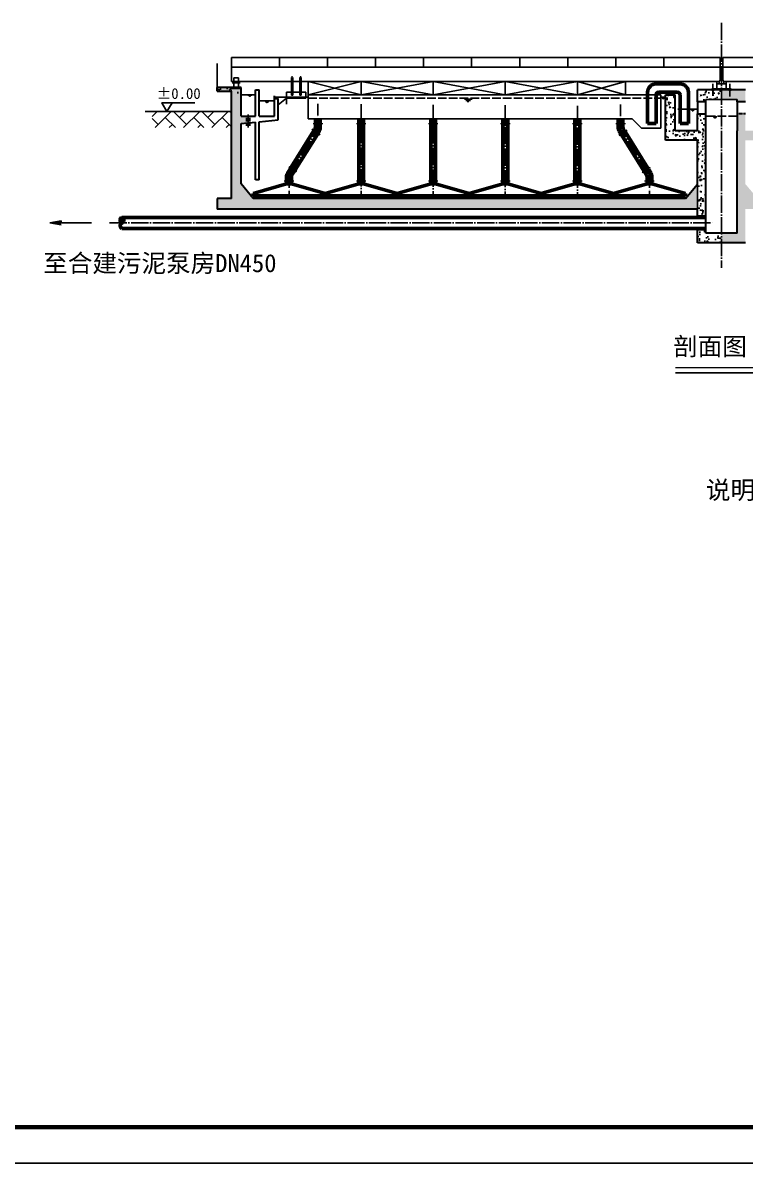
# Model space of a CAD drawing. Header units: millimetres. Extents: x 86531 to 531544, y 38321 to 278850.
# Drawn here: x 301231 to 331300, y 53697 to 101210 of the extents above; entities that cross this region are included whole.
import ezdxf

# ---------------------------------------------------------------- set-up
doc = ezdxf.new("R2010")
doc.units = ezdxf.units.MM
doc.linetypes.add('ACAD_ISO02W100', pattern=[15, 12, -3])
doc.linetypes.add('ACAD_ISO04W100', pattern=[30, 24, -3, 0, -3])
for name, color, linetype, lineweight in [('tukuang', 7, 'Continuous', 60), ('墙体', 7, 'Continuous', 30), ('墙体虚线', 7, 'ACAD_ISO02W100', 30), ('管线', 3, 'Continuous', 50), ('管线虚线', 3, 'ACAD_ISO02W100', 50)]:
    doc.layers.add(name, color=color, linetype=linetype, lineweight=lineweight)
for name, color, linetype in [('中心线', 1, 'ACAD_ISO04W100'), ('细实线', 7, 'Continuous'), ('虚线', 5, 'ACAD_ISO02W100'), ('辅助线', 5, 'Continuous')]:
    doc.layers.add(name, color=color, linetype=linetype)
doc.styles.get("Standard").update_dxf_attribs({"font": 'txt', "bigfont": 'gbcbig.shx'})
pattern_1 = [(50, (194377.55, 88144.47), (546.554, -47.8173), [57.15, -628.65]), (355, (194377.55, 88144.5), (-105.7285, 573.17), [45.72, -502.92]), (100.451, (194423.1, 88140.5), (440.8275, 525.35), [48.57, -534.27]), (46.1842, (194377.55, 88296.9), (813.237, -126.127), [85.725, -942.975]), (96.6356, (194445.3, 88286.4), (712.2127, 742.2767), [72.855, -801.405]), (351.184, (194377.55, 88296.9), (712.214, 742.2754), [68.58, -754.38]), (21, (194453.75, 88258.77), (454.8446, -306.7966), [57.15, -628.65]), (326, (194453.75, 88258.8), (185.406, 552.5639), [45.72, -502.92]), (71.4514, (194491.65, 88233.2), (640.2495, 245.7686), [48.57, -534.27]), (37.5, (194377.55, 88144.47), (9.2658, 253.66512), [0, -496.824, 0, -510.54, 0, -504.825]), (7.5, (194377.55, 88144.47), (200.459, 300.54172), [0, -291.084, 0, -485.394, 0, -192.405]), (327.5, (194207.62, 88144.47), (406.77179, -17.18623), [0, -190.5, 0, -594.36, 0, -788.67]), (317.5, (194131.42, 88144.47), (444.38754, 76.2795), [0, -247.65, 0, -394.716, 0, -560.07])]
pattern_2 = [(130, (411188.95, 67646.06), (-546.554, -47.8173), [57.15, -628.65]), (185, (411188.95, 67646.06), (105.7285, 573.17), [45.72, -502.92]), (79.549, (411143.4, 67642.1), (-440.8275, 525.35), [48.57, -534.27]), (133.8158, (411188.95, 67798.46), (-813.237, -126.127), [85.725, -942.975]), (83.3644, (411121.2, 67787.95), (-712.2127, 742.2767), [72.855, -801.405]), (188.816, (411188.95, 67798.5), (-712.214, 742.2754), [68.58, -754.38]), (159, (411112.75, 67760.36), (-454.8446, -306.7966), [57.15, -628.65]), (214, (411112.75, 67760.36), (-185.406, 552.564), [45.72, -502.92]), (108.5486, (411074.85, 67734.8), (-640.2495, 245.7686), [48.57, -534.27]), (142.5, (411188.95, 67646.06), (-9.2658, 253.6651), [0, -496.824, 0, -510.54, 0, -504.825]), (172.5, (411188.95, 67646.06), (-200.459, 300.5417), [0, -291.084, 0, -485.394, 0, -192.405]), (212.5, (411358.88, 67646.06), (-406.7718, -17.18623), [0, -190.5, 0, -594.36, 0, -788.67]), (222.5, (411435.08, 67646.06), (-444.3875, 76.2795), [0, -247.65, 0, -394.716, 0, -560.07])]

msp = doc.modelspace()

# ---------------------------------------------------------------- hatches: boundary and pattern name
h = msp.add_hatch()
h.set_pattern_fill('AR-CONC', color=256, scale=3, style=0)
h.set_pattern_definition(pattern_1)
h.paths.add_polyline_path([(329663.82628, 97416.06187), (329313.82628, 97416.06187), (329313.82628, 96716.06187), (328388.82628, 96716.06187), (328388.82628, 98216.06187), (327988.82628, 98216.06187), (327988.82628, 96316.06187), (329313.82628, 96316.06187), (329313.82628, 94486.92377), (329313.82628, 93446.06187), (329313.82628, 93121.06187), (329663.82628, 93121.06187)])
h.paths.add_polyline_path([(329663.82628, 98016.06187), (330313.82628, 98016.06187), (330313.82628, 98416.06187), (330008.82628, 98416.06187), (330008.82628, 98401.06187), (329908.82628, 98401.06187), (329908.82628, 98416.06187), (329313.82628, 98416.06187), (329313.82628, 97916.06187), (329663.82628, 97916.06187)])
h.paths.add_polyline_path([(329313.82628, 92046.06187), (330313.82628, 92046.06187), (330313.82628, 92446.06187), (329663.82628, 92446.06187), (329663.82628, 92621.06187), (329313.82628, 92621.06187)])
h = msp.add_hatch()
h.set_pattern_fill('AR-CONC', color=256, scale=3, style=0)
h.set_pattern_definition(pattern_1)
h.paths.add_polyline_path([(331313.82628, 94486.92377), (331313.82628, 96316.06187), (332638.82628, 96316.06187), (332638.82628, 98216.06187), (332238.82628, 98216.06187), (332238.82628, 96716.06187), (331313.82628, 96716.06187), (331313.82628, 97416.06187), (330963.82628, 97416.06187), (330963.82628, 96716.06187), (330963.82628, 92446.06187), (330313.82628, 92446.06187), (330313.82628, 92046.06187), (331313.82628, 92046.06187), (331313.82628, 93446.06187), (351313.82628, 93446.06187), (351313.82628, 93896.06187), (350713.82628, 93896.06187), (350713.82628, 94646.06187), (352463.82628, 94646.06187), (352463.82628, 97516.06187), (352213.82628, 97516.06187), (352213.82628, 94896.06187), (350713.82628, 94896.06187), (350713.82628, 95338.41761), (350313.82628, 95571.40358), (350313.82628, 94496.03285), (349813.82628, 93896.06187), (331813.82628, 93896.06187)])
h.paths.add_polyline_path([(331313.82628, 98416.06187), (330718.82628, 98416.06187), (330718.82628, 98401.06187), (330618.82628, 98401.06187), (330618.82628, 98416.06187), (330313.82628, 98416.06187), (330313.82628, 98016.06187), (330963.82628, 98016.06187), (330963.82628, 97916.06187), (331313.82628, 97916.06187)])
h.paths.add_polyline_path([(350713.82628, 98416.06187), (351313.82628, 98416.06187), (351313.82628, 98516.06187), (350713.82628, 98516.06187), (350713.82628, 98486.06187), (350313.82628, 98486.06187), (350313.82628, 97316.06187), (350038.82628, 97316.06187), (350038.82628, 97042.67478), (350313.82628, 97016.06187), (350313.82628, 95860.72017), (350562.18165, 95716.06187), (350713.82628, 95716.06187)])
h.paths.add_polyline_path([(350713.82628, 98516.06187), (350313.82628, 98516.06187), (350313.82628, 98486.06187), (350713.82628, 98486.06187)])
h.paths.add_polyline_path([(349988.82628, 97316.06187), (349713.82628, 97316.06187), (349713.82628, 98416.06187), (349563.82628, 98416.06187), (349563.82628, 97316.06187), (348913.82628, 97316.06187), (348913.82628, 98056.06187), (348763.82628, 98056.06187), (348763.82628, 97166.06187), (349563.82628, 97088.64252), (349563.82628, 96268.63721), (349713.82628, 96181.26747), (349713.82628, 97074.12639), (349988.82628, 97047.51349)])
h.paths.add_polyline_path([(349713.82628, 95716.06187), (349563.82628, 95716.06187), (349563.82628, 94666.06187), (349713.82628, 94666.06187)], flags=17)
h.paths.add_polyline_path([(349713.82628, 95949.8142), (349563.82628, 96037.18394), (349563.82628, 95716.06187), (349713.82628, 95716.06187)], flags=17)
h = msp.add_hatch()
h.set_pattern_fill('AR-HBONE', color=256, scale=104.47541, style=0)
h.set_pattern_definition([(45, (300660.05, 47622.1), (5e-14, 591.002), [1253.705, -417.902]), (135, (300955.55, 47917.6), (5e-14, 591.002), [1253.705, -417.902])])
h.paths.add_polyline_path([(309914.661, 97502.56263), (306611.85657, 97502.56263), (306611.85657, 96843.04387), (309914.661, 96843.04387)])
at = {"layer": '墙体'}
h = msp.add_hatch(dxfattribs=at)
h.set_pattern_fill('AR-CONC', color=256, scale=3, style=0)
h.set_pattern_definition(pattern_2)
h.paths.add_polyline_path([(309313.82628, 98516.06187), (309913.82628, 98516.06187), (309913.82628, 98486.06187), (310313.82628, 98486.06187), (310313.82628, 98246.06187), (309913.82628, 98246.06187), (309913.82628, 98366.06187), (309313.82628, 98366.06187)])
at = {"layer": '墙体', "lineweight": -3}
h = msp.add_hatch(dxfattribs=at)
h.set_pattern_fill('AR-CONC', color=256, scale=3, style=0)
h.set_pattern_definition([(130, (411188.95, 88144.47), (-546.554, -47.8173), [57.15, -628.65]), (185, (411188.95, 88144.5), (105.7285, 573.17), [45.72, -502.92]), (79.549, (411143.4, 88140.5), (-440.8275, 525.35), [48.57, -534.27]), (133.8158, (411188.95, 88296.9), (-813.237, -126.127), [85.725, -942.975]), (83.3644, (411121.2, 88286.4), (-712.213, 742.2767), [72.855, -801.405]), (188.816, (411188.95, 88296.9), (-712.214, 742.2754), [68.58, -754.38]), (159, (411112.75, 88258.77), (-454.8446, -306.7966), [57.15, -628.65]), (214, (411112.75, 88258.8), (-185.406, 552.564), [45.72, -502.92]), (108.5486, (411074.85, 88233.2), (-640.2495, 245.7686), [48.57, -534.27]), (142.5, (411188.95, 88144.47), (-9.2658, 253.6651), [0, -496.824, 0, -510.54, 0, -504.825]), (172.5, (411188.95, 88144.47), (-200.459, 300.5417), [0, -291.084, 0, -485.394, 0, -192.405]), (212.5, (411358.88, 88144.47), (-406.7718, -17.18623), [0, -190.5, 0, -594.36, 0, -788.67]), (222.5, (411435.08, 88144.47), (-444.3875, 76.2795), [0, -247.65, 0, -394.716, 0, -560.07])])
h.paths.add_polyline_path([(309313.82628, 93896.06187), (309913.82628, 93896.06187), (309913.82628, 98366.06187), (309313.82628, 98366.06187), (309313.82628, 98516.06187), (309913.82628, 98516.06187), (309913.82628, 98486.06187), (310313.82628, 98486.06187), (310313.82628, 97316.06187), (310588.82628, 97316.06187), (310588.82628, 97042.67478), (310313.82628, 97016.06187), (310313.82628, 94496.03285), (310813.82628, 93896.06187), (328813.82628, 93896.06187), (329313.82628, 94486.92377), (329313.82628, 93446.06187), (309313.82628, 93446.06187)])
at = {"layer": '墙体'}
h = msp.add_hatch(dxfattribs=at)
h.set_pattern_fill('AR-CONC', color=256, scale=3, style=0)
h.set_pattern_definition(pattern_2)
h.paths.add_polyline_path([(309913.82628, 98516.06187), (310313.82628, 98516.06187), (310313.82628, 98486.06187), (309913.82628, 98486.06187)])

# ---------------------------------------------------------------- linework, layer by layer
for p, q in [((309313.82628, 98516.06187), (309313.82628, 99516.06187)), ((330263.82628, 99766.06187), (330263.82628, 98816.06187)), ((330363.82628, 99766.06187), (330363.82628, 98816.06187)), ((312413.82628, 98191.06187), (312413.82628, 98766.06187)), ((312463.82628, 98191.06187), (312463.82628, 98766.06187)), ((312763.82628, 98191.06187), (312763.82628, 98766.06187)), ((312813.82628, 98191.06187), (312813.82628, 98766.06187)), ((313113.82628, 97216.06187), (313113.82628, 98766.06187)), ((307441.03622, 97878.87366), (308387.18825, 97878.87366)), ((310313.82628, 98216.06187), (310913.82628, 98216.06187)), ((310597.78513, 98193.07715), (310758.80413, 98193.07715)), ((310632.2892, 98170.09236), (310728.90053, 98170.09236)), ((310664.49297, 98147.10764), (310701.29734, 98147.10764)), ((311063.82628, 97956.06187), (311713.82628, 97956.06187)), ((311472.97956, 97933.07715), (311311.96055, 97933.07715)), ((311438.47548, 97910.09236), (311341.86416, 97910.09236)), ((311406.27171, 97887.10764), (311369.46734, 97887.10764)), ((311713.82628, 98116.06187), (313113.82628, 98116.06187)), ((312213.82628, 98066.06187), (311863.82628, 97791.06187)), ((313013.82628, 98316.06187), (312213.82628, 98316.06187)), ((312213.82628, 98316.06187), (312213.82628, 98066.06187)), ((312213.82628, 98316.06187), (312213.82628, 97816.06187)), ((312213.82628, 98066.06187), (313013.82628, 98066.06187)), ((312463.82628, 98191.06187), (312413.82628, 98191.06187)), ((312813.82628, 98191.06187), (312763.82628, 98191.06187)), ((313013.82628, 98066.06187), (313013.82628, 98316.06187)), ((327788.82628, 98216.06187), (313113.82628, 98216.06187)), ((319935.23247, 98025.91128), (319613.19446, 98025.91128)), ((319866.22432, 97979.9417), (319673.00167, 97979.9417)), ((319801.81677, 97933.97226), (319728.20804, 97933.97226)), ((327788.82628, 96816.06187), (327788.82628, 98216.06187)), ((327788.82628, 98116.06187), (327988.82628, 98116.06187)), ((327972.97956, 98093.07715), (327811.96055, 98093.07715)), ((327938.47548, 98070.09236), (327841.86416, 98070.09236)), ((327906.27171, 98047.10764), (327869.46734, 98047.10764)), ((329663.82628, 98016.06187), (330963.82628, 98016.06187)), ((309913.82628, 97516.06187), (306327.61154, 97516.06187)), ((329202.69709, 97593.07715), (329041.67808, 97593.07715)), ((329168.19301, 97570.09236), (329071.58169, 97570.09236)), ((329135.98924, 97547.10764), (329099.18487, 97547.10764)), ((326594.5779, 97216.06187), (313113.82628, 97216.06187)), ((326988.82628, 96816.06187), (326594.5779, 97216.06187)), ((330126.89851, 97293.07715), (329965.87951, 97293.07715)), ((330092.39444, 97270.09236), (329995.78311, 97270.09236)), ((330060.19066, 97247.10764), (330023.3863, 97247.10764)), ((327788.82628, 96816.06187), (326988.82628, 96816.06187)), ((329313.82628, 94486.92377), (329313.82628, 93446.06187)), ((333112.98792, 86621.50262), (328398.42821, 86621.50262)), ((366509.43483, 53696.93902), (240359.43483, 53696.93902))]:
    msp.add_line(p, q)
at = {"lineweight": -3}
msp.add_line((350713.82628, 98766.06187), (330413.82628, 98766.06187), dxfattribs=at)
msp.add_lwpolyline([(307231.56674, 97516.06187), (307441.03622, 97878.87366), (307022.09726, 97878.87366)], close=True)
at = {"const_width": 10}
for points in [[(312433.82628, 98286.06187, 1), (312443.82628, 98286.06187, 1)], [(312433.82628, 98226.06187, 1), (312443.82628, 98226.06187, 1)], [(312783.82628, 98286.06187, 1), (312793.82628, 98286.06187, 1)], [(312783.82628, 98226.06187, 1), (312793.82628, 98226.06187, 1)]]:
    msp.add_lwpolyline(points, format="xyb", close=True, dxfattribs=at)
at = {"const_width": 52.2377}
msp.add_lwpolyline([(333112.98792, 86837.72119), (328398.42821, 86837.72119)], dxfattribs=at)
at = {"layer": 'Defpoints'}
for p, q in [((313113.82628, 98766.06187), (315313.82628, 98216.06187)), ((313113.82628, 98216.06187), (315313.82628, 98766.06187)), ((315313.82628, 98766.06187), (315313.82628, 98216.06187)), ((315313.82628, 98216.06187), (318313.82628, 98766.06187)), ((315313.82628, 98766.06187), (318313.82628, 98216.06187)), ((318313.82628, 98766.06187), (318313.82628, 98216.06187)), ((318313.82628, 98766.06187), (321313.82628, 98216.06187)), ((318313.82628, 98216.06187), (321313.82628, 98766.06187)), ((321313.82628, 98766.06187), (321313.82628, 98216.06187)), ((321313.82628, 98216.06187), (324313.82628, 98766.06187)), ((321313.82628, 98766.06187), (324313.82628, 98216.06187)), ((324313.82628, 98766.06187), (324313.82628, 98216.06187)), ((324313.82628, 98766.06187), (326313.82628, 98216.06187)), ((324313.82628, 98216.06187), (326313.82628, 98766.06187)), ((326313.82628, 98766.06187), (326313.82628, 98216.06187))]:
    msp.add_line(p, q, dxfattribs=at)
at = {"layer": 'tukuang'}
msp.add_line((365009.43483, 55196.93902), (244109.43483, 55196.93902), dxfattribs=at)
at = {"layer": '中心线', "ltscale": 30}
for p, q in [((330313.82628, 101210.39249), (330313.82628, 91006.84511)), ((315313.82628, 97814.05336), (315313.82628, 93896.06187)), ((318313.82628, 97798.95436), (318313.82628, 93896.06187)), ((321313.82628, 97776.76311), (321313.82628, 93896.06187)), ((324313.82628, 97753.0274), (324313.82628, 93896.06187)), ((312344.22662, 94916.02279), (313483.42594, 96738.74171)), ((327283.42594, 94916.02279), (326144.22662, 96738.74171)), ((304838.21376, 92871.06187), (329957.00939, 92871.06187))]:
    msp.add_line(p, q, dxfattribs=at)
at = {"layer": '中心线', "ltscale": 10}
for p, q in [((309942.01464, 98716.06187), (310274.79188, 98716.06187)), ((329958.82628, 98667.61985), (329958.82628, 98174.51226)), ((330668.82628, 98667.61985), (330668.82628, 98142.49236)), ((310613.82628, 97389.20576), (310613.82628, 96848.34302))]:
    msp.add_line(p, q, dxfattribs=at)
at = {"layer": '中心线'}
msp.add_line((312813.82628, 98191.06187), (312813.82628, 98191.06187), dxfattribs=at)
at = {"layer": '中心线', "ltscale": 20}
for p, q in [((313513.82628, 97834.76113), (313513.82628, 96844.7415)), ((326113.82628, 97800.72235), (326113.82628, 96844.7415)), ((312313.82628, 94810.023), (312313.82628, 93896.06187)), ((327313.82628, 94810.023), (327313.82628, 93896.06187))]:
    msp.add_line(p, q, dxfattribs=at)
at = {"layer": '中心线', "ltscale": 10}
for centre, start, end in [((313313.82628, 96844.7415), 327.994616792, 0), ((326313.82628, 96844.7415), 180, 212.005383208), ((312513.82628, 94810.023), 147.994616792, 180), ((327113.82628, 94810.023), 0, 32.005383208)]:
    msp.add_arc(centre, 200, start, end, dxfattribs=at)
at = {"layer": '墙体', "lineweight": -3}
for p, q in [((330263.82628, 99766.06187), (309913.82628, 99766.06187)), ((309913.82628, 98766.06187), (309913.82628, 99766.06187)), ((330263.82628, 99366.06187), (309913.82628, 99366.06187)), ((311913.82628, 99366.06187), (311913.82628, 99766.06187)), ((313913.82628, 99366.06187), (313913.82628, 99766.06187)), ((315913.82628, 99366.06187), (315913.82628, 99766.06187)), ((317913.82628, 99366.06187), (317913.82628, 99766.06187)), ((319913.82628, 99366.06187), (319913.82628, 99766.06187)), ((319913.82628, 99366.06187), (319913.82628, 99766.06187)), ((321913.82628, 99366.06187), (321913.82628, 99766.06187)), ((323913.82628, 99366.06187), (323913.82628, 99766.06187)), ((325913.82628, 99366.06187), (325913.82628, 99766.06187)), ((327913.82628, 99366.06187), (327913.82628, 99766.06187)), ((350713.82628, 99766.06187), (330363.82628, 99766.06187)), ((350713.82628, 99366.06187), (330363.82628, 99366.06187)), ((330213.82628, 98766.06187), (309913.82628, 98766.06187)), ((329908.82628, 98466.06187), (329908.82628, 98401.06187)), ((330718.82628, 98466.06187), (329908.82628, 98466.06187)), ((330008.82628, 98401.06187), (329908.82628, 98401.06187)), ((330008.82628, 98416.06187), (330008.82628, 98401.06187)), ((330113.82628, 98766.06187), (330113.82628, 98416.06187)), ((330513.82628, 98666.06187), (330113.82628, 98666.06187)), ((330213.82628, 98766.06187), (330263.82628, 98816.06187)), ((330213.82628, 98766.06187), (330213.82628, 98666.06187)), ((330363.82628, 98816.06187), (330413.82628, 98766.06187)), ((330413.82628, 98766.06187), (330413.82628, 98666.06187)), ((330513.82628, 98766.06187), (330513.82628, 98416.06187)), ((330618.82628, 98416.06187), (330618.82628, 98401.06187)), ((330718.82628, 98401.06187), (330618.82628, 98401.06187)), ((330718.82628, 98466.06187), (330718.82628, 98401.06187))]:
    msp.add_line(p, q, dxfattribs=at)
at = {"layer": '墙体'}
for p, q in [((309313.82628, 98366.06187), (309313.82628, 98516.06187)), ((310313.82628, 98516.06187), (309313.82628, 98516.06187)), ((309313.82628, 98366.06187), (309913.82628, 98366.06187)), ((309913.82628, 98486.06187), (309913.82628, 98516.06187)), ((309913.82628, 98486.06187), (310313.82628, 98486.06187)), ((309913.82628, 93896.06187), (309913.82628, 98366.06187)), ((310313.82628, 97316.06187), (310313.82628, 98516.06187)), ((310913.82628, 98416.06187), (311063.82628, 98416.06187)), ((310913.82628, 97316.06187), (310913.82628, 98416.06187)), ((311063.82628, 97316.06187), (311063.82628, 98416.06187)), ((329313.82628, 97916.06187), (329313.82628, 98416.06187)), ((331313.82628, 98416.06187), (329313.82628, 98416.06187)), ((311713.82628, 97316.06187), (311713.82628, 98162.06187)), ((311713.82628, 98056.06187), (311863.82628, 98056.06187)), ((311863.82628, 97166.06187), (311863.82628, 98056.06187)), ((327988.82628, 98216.06187), (328388.82628, 98216.06187)), ((327988.82628, 96316.06187), (327988.82628, 98216.06187)), ((328388.82628, 96716.06187), (328388.82628, 98216.06187)), ((329663.82628, 97916.06187), (329313.82628, 97916.06187)), ((329313.82628, 97916.06187), (329313.82628, 97416.06187)), ((329663.82628, 97916.06187), (329663.82628, 98016.06187)), ((329663.82628, 97416.06187), (329663.82628, 97916.06187)), ((330963.82628, 97916.06187), (330963.82628, 98016.06187)), ((331313.82628, 97916.06187), (330963.82628, 97916.06187)), ((330963.82628, 97916.06187), (330963.82628, 97416.06187)), ((329313.82628, 96716.06187), (329313.82628, 97416.06187)), ((329313.82628, 97416.06187), (329663.82628, 97416.06187)), ((329663.82628, 92446.06187), (329663.82628, 97416.06187)), ((330963.82628, 97416.06187), (330963.82628, 96716.06187)), ((310313.82628, 97316.06187), (310913.82628, 97316.06187)), ((310313.82628, 97016.06187), (310588.82628, 97042.67478)), ((310313.82628, 94496.03285), (310313.82628, 97016.06187)), ((310638.82628, 97047.51349), (310913.82628, 97074.12639)), ((310913.82628, 94666.06187), (310913.82628, 97074.12639)), ((311063.82628, 97316.06187), (311713.82628, 97316.06187)), ((311063.82628, 97088.64252), (311863.82628, 97166.06187)), ((311063.82628, 94666.06187), (311063.82628, 97088.64252)), ((329313.82628, 96716.06187), (328388.82628, 96716.06187)), ((330963.82628, 92446.06187), (330963.82628, 96716.06187)), ((329313.82628, 96316.06187), (327988.82628, 96316.06187)), ((329313.82628, 94486.92377), (329313.82628, 96316.06187)), ((311063.82628, 94666.06187), (310913.82628, 94666.06187)), ((310813.82628, 93896.06187), (310313.82628, 94496.03285)), ((328813.82628, 93896.06187), (329313.82628, 94486.92377)), ((309913.82628, 93896.06187), (309313.82628, 93896.06187)), ((309313.82628, 93896.06187), (309313.82628, 93446.06187)), ((328813.82628, 93896.06187), (310813.82628, 93896.06187)), ((329313.82628, 93446.06187), (309313.82628, 93446.06187)), ((329313.82628, 93096.06187), (329313.82628, 93446.06187)), ((329313.82628, 92046.06187), (329313.82628, 92646.06187)), ((330963.82628, 92446.06187), (329663.82628, 92446.06187)), ((331313.82628, 92046.06187), (329313.82628, 92046.06187))]:
    msp.add_line(p, q, dxfattribs=at)
at = {"layer": '墙体虚线'}
msp.add_line((331313.82628, 97416.06187), (330963.82628, 97416.06187), dxfattribs=at)
at = {"layer": '管线'}
for p, q in [((327588.82628, 98666.06187), (328588.82628, 98666.06187)), ((327238.82628, 97016.06187), (327238.82628, 98316.06187)), ((327588.82628, 97016.06187), (327588.82628, 98216.06187)), ((327688.82628, 98316.06187), (328488.82628, 98316.06187)), ((328588.82628, 97016.06187), (328588.82628, 98216.06187)), ((328938.82628, 97016.06187), (328938.82628, 98316.06187)), ((310588.82628, 97042.67478), (310588.82628, 96916.06187)), ((310638.82628, 97047.51349), (310638.82628, 96916.06187)), ((313383.82628, 97030.40168), (313643.82628, 97030.40168)), ((313383.82628, 97030.40168), (313383.82628, 96990.40168)), ((313383.82628, 97010.40168), (313643.82628, 97010.40168)), ((313383.82628, 96990.40168), (313643.82628, 96990.40168)), ((313413.82628, 97216.06187), (313413.82628, 97030.40168)), ((313413.82628, 96990.40168), (313413.82628, 96873.42112)), ((313613.82628, 97216.06187), (313613.82628, 97030.40168)), ((313613.82628, 96990.40168), (313613.82628, 96814.94965)), ((313643.82628, 97030.40168), (313643.82628, 96990.40168)), ((315443.82628, 97030.40168), (315183.82628, 97030.40168)), ((315183.82628, 97030.40168), (315183.82628, 96990.40168)), ((315443.82628, 97010.40168), (315183.82628, 97010.40168)), ((315443.82628, 96990.40168), (315183.82628, 96990.40168)), ((315213.82628, 97216.06187), (315213.82628, 97030.40168)), ((315213.82628, 96990.40168), (315213.82628, 94636.06187)), ((315413.82628, 97216.06187), (315413.82628, 97030.40168)), ((315413.82628, 96990.40168), (315413.82628, 94636.06187)), ((315443.82628, 97030.40168), (315443.82628, 96990.40168)), ((318443.82628, 97030.40168), (318183.82628, 97030.40168)), ((318183.82628, 97030.40168), (318183.82628, 96990.40168)), ((318443.82628, 97010.40168), (318183.82628, 97010.40168)), ((318443.82628, 96990.40168), (318183.82628, 96990.40168)), ((318213.82628, 97216.06187), (318213.82628, 97030.40168)), ((318213.82628, 96990.40168), (318213.82628, 94636.06187)), ((318413.82628, 97216.06187), (318413.82628, 97030.40168)), ((318413.82628, 96990.40168), (318413.82628, 94636.06187)), ((318443.82628, 97030.40168), (318443.82628, 96990.40168)), ((321443.82628, 97030.40168), (321183.82628, 97030.40168)), ((321183.82628, 97030.40168), (321183.82628, 96990.40168)), ((321443.82628, 97010.40168), (321183.82628, 97010.40168)), ((321443.82628, 96990.40168), (321183.82628, 96990.40168)), ((321213.82628, 97216.06187), (321213.82628, 97030.40168)), ((321213.82628, 96990.40168), (321213.82628, 94636.06187)), ((321413.82628, 97216.06187), (321413.82628, 97030.40168)), ((321413.82628, 96990.40168), (321413.82628, 94636.06187)), ((321443.82628, 97030.40168), (321443.82628, 96990.40168)), ((324443.82628, 97030.40168), (324183.82628, 97030.40168)), ((324183.82628, 97030.40168), (324183.82628, 96990.40168)), ((324443.82628, 97010.40168), (324183.82628, 97010.40168)), ((324443.82628, 96990.40168), (324183.82628, 96990.40168)), ((324213.82628, 97216.06187), (324213.82628, 97030.40168)), ((324213.82628, 96990.40168), (324213.82628, 94636.06187)), ((324413.82628, 97216.06187), (324413.82628, 97030.40168)), ((324413.82628, 96990.40168), (324413.82628, 94636.06187)), ((324443.82628, 97030.40168), (324443.82628, 96990.40168)), ((326243.82628, 97030.40168), (325983.82628, 97030.40168)), ((325983.82628, 97030.40168), (325983.82628, 96990.40168)), ((326243.82628, 97010.40168), (325983.82628, 97010.40168)), ((326243.82628, 96990.40168), (325983.82628, 96990.40168)), ((326013.82628, 97216.06187), (326013.82628, 97030.40168)), ((326013.82628, 96990.40168), (326013.82628, 96814.94965)), ((326213.82628, 97216.06187), (326213.82628, 97030.40168)), ((326213.82628, 96990.40168), (326213.82628, 96873.42112)), ((326243.82628, 97030.40168), (326243.82628, 96990.40168)), ((327238.82628, 97016.06187), (327588.82628, 97016.06187)), ((328588.82628, 97016.06187), (328938.82628, 97016.06187)), ((310588.82628, 96916.06187), (310638.82628, 96916.06187)), ((312398.674, 95191.81821), (313334.61063, 96689.31683)), ((312568.37832, 95085.81447), (313504.64967, 96582.98083)), ((313340.73937, 96756.25053), (313308.92618, 96705.37891)), ((313308.92618, 96705.37891), (313529.84063, 96567.22735)), ((313324.83277, 96730.81472), (313545.74723, 96592.66316)), ((313340.73937, 96756.25053), (313561.65382, 96618.09896)), ((313366.41057, 96740.19673), (313383.42594, 96767.42133)), ((313561.65382, 96618.09896), (313529.84063, 96567.22735)), ((313536.46286, 96633.85244), (313583.39833, 96708.90569)), ((326113.88216, 96597.56555), (326044.25424, 96708.90569)), ((326309.36081, 96719.81052), (326088.44636, 96581.65896)), ((326088.44636, 96581.65896), (326120.25954, 96530.78734)), ((326325.2674, 96694.37471), (326104.35295, 96556.22315)), ((326341.174, 96668.9389), (326120.25954, 96530.78734)), ((327081.95728, 95049.54263), (326145.69535, 96546.69394)), ((326283.925, 96703.90392), (326244.22662, 96767.42133)), ((326309.36081, 96719.81052), (326341.174, 96668.9389)), ((327251.65216, 95155.54047), (326315.72494, 96653.02403)), ((312244.22662, 94944.70242), (312366.87406, 95140.93831)), ((312341.20775, 95156.97046), (312372.99444, 95207.85864)), ((312341.20775, 95156.97046), (312562.19414, 95018.934)), ((312357.1011, 95182.41455), (312578.08748, 95044.37808)), ((312372.99444, 95207.85864), (312593.98083, 95069.82217)), ((312444.25424, 94887.33097), (312536.56513, 95034.94285)), ((312562.19414, 95018.934), (312593.98083, 95069.82217)), ((327277.1095, 95171.4421), (327056.12311, 95033.40563)), ((327087.9098, 94982.51745), (327056.12311, 95033.40563)), ((327293.00284, 95145.99801), (327072.01645, 95007.96154)), ((327308.89618, 95120.55392), (327087.9098, 94982.51745)), ((327308.89618, 95120.55392), (327277.1095, 95171.4421)), ((327383.42594, 94944.70242), (327283.4521, 95104.66057)), ((312183.82628, 94636.06187), (312443.82628, 94636.06187)), ((312183.82628, 94636.06187), (312183.82628, 94596.06187)), ((312183.82628, 94616.06187), (312443.82628, 94616.06187)), ((312183.82628, 94596.06187), (312443.82628, 94596.06187)), ((312213.82628, 94636.06187), (312213.82628, 94838.70263)), ((312213.82628, 94496.06187), (312213.82628, 94596.06187)), ((312413.82628, 94636.06187), (312413.82628, 94781.28702)), ((312413.82628, 94496.06187), (312413.82628, 94596.06187)), ((312443.82628, 94636.06187), (312443.82628, 94596.06187)), ((315443.82628, 94636.06187), (315183.82628, 94636.06187)), ((315183.82628, 94636.06187), (315183.82628, 94596.06187)), ((315443.82628, 94616.06187), (315183.82628, 94616.06187)), ((315443.82628, 94596.06187), (315183.82628, 94596.06187)), ((315213.82628, 94596.06187), (315213.82628, 94496.06187)), ((315413.82628, 94596.06187), (315413.82628, 94496.06187)), ((315443.82628, 94636.06187), (315443.82628, 94596.06187)), ((318443.82628, 94636.06187), (318183.82628, 94636.06187)), ((318183.82628, 94636.06187), (318183.82628, 94596.06187)), ((318443.82628, 94616.06187), (318183.82628, 94616.06187)), ((318443.82628, 94596.06187), (318183.82628, 94596.06187)), ((318213.82628, 94596.06187), (318213.82628, 94496.06187)), ((318413.82628, 94596.06187), (318413.82628, 94496.06187)), ((318443.82628, 94636.06187), (318443.82628, 94596.06187)), ((321443.82628, 94636.06187), (321183.82628, 94636.06187)), ((321183.82628, 94636.06187), (321183.82628, 94596.06187)), ((321443.82628, 94616.06187), (321183.82628, 94616.06187)), ((321443.82628, 94596.06187), (321183.82628, 94596.06187)), ((321213.82628, 94596.06187), (321213.82628, 94496.06187)), ((321413.82628, 94596.06187), (321413.82628, 94496.06187)), ((321443.82628, 94636.06187), (321443.82628, 94596.06187)), ((324443.82628, 94636.06187), (324183.82628, 94636.06187)), ((324183.82628, 94636.06187), (324183.82628, 94596.06187)), ((324443.82628, 94616.06187), (324183.82628, 94616.06187)), ((324443.82628, 94596.06187), (324183.82628, 94596.06187)), ((324213.82628, 94596.06187), (324213.82628, 94496.06187)), ((324413.82628, 94596.06187), (324413.82628, 94496.06187)), ((324443.82628, 94636.06187), (324443.82628, 94596.06187)), ((327183.39833, 94887.33097), (327113.77047, 94998.67101)), ((327443.82628, 94636.06187), (327183.82628, 94636.06187)), ((327183.82628, 94636.06187), (327183.82628, 94596.06187)), ((327443.82628, 94616.06187), (327183.82628, 94616.06187)), ((327443.82628, 94596.06187), (327183.82628, 94596.06187)), ((327213.82628, 94636.06187), (327213.82628, 94781.28702)), ((327213.82628, 94496.06187), (327213.82628, 94596.06187)), ((327413.82628, 94636.06187), (327413.82628, 94838.70263)), ((327413.82628, 94496.06187), (327413.82628, 94596.06187)), ((327443.82628, 94636.06187), (327443.82628, 94596.06187)), ((310813.82628, 94096.06187), (312213.82628, 94496.06187)), ((310813.82628, 94096.06187), (310813.82628, 93996.06187)), ((312213.82628, 94496.06187), (312413.82628, 94496.06187)), ((312413.82628, 94496.06187), (313813.82628, 94096.06187)), ((313813.82628, 94096.06187), (315213.82628, 94496.06187)), ((313813.82628, 94096.06187), (313813.82628, 93996.06187)), ((315213.82628, 94496.06187), (315413.82628, 94496.06187)), ((315413.82628, 94496.06187), (316813.82628, 94096.06187)), ((316813.82628, 94096.06187), (318213.82628, 94496.06187)), ((316813.82628, 94096.06187), (316813.82628, 93996.06187)), ((318213.82628, 94496.06187), (318413.82628, 94496.06187)), ((318413.82628, 94496.06187), (319813.82628, 94096.06187)), ((319813.82628, 94096.06187), (321213.82628, 94496.06187)), ((319813.82628, 94096.06187), (319813.82628, 93996.06187)), ((321213.82628, 94496.06187), (321413.82628, 94496.06187)), ((321413.82628, 94496.06187), (322813.82628, 94096.06187)), ((322813.82628, 94096.06187), (324213.82628, 94496.06187)), ((322813.82628, 94096.06187), (322813.82628, 93996.06187)), ((324213.82628, 94496.06187), (324413.82628, 94496.06187)), ((324413.82628, 94496.06187), (325813.82628, 94096.06187)), ((325813.82628, 94096.06187), (327213.82628, 94496.06187)), ((325813.82628, 94096.06187), (325813.82628, 93996.06187)), ((327213.82628, 94496.06187), (327413.82628, 94496.06187)), ((327413.82628, 94496.06187), (328813.82628, 94096.06187)), ((328813.82628, 94096.06187), (328813.82628, 93996.06187)), ((310813.82628, 93996.06187), (328813.82628, 93996.06187)), ((329488.82628, 93121.06187), (329488.82628, 93161.06187)), ((305355.62793, 93096.06187), (329663.82628, 93096.06187)), ((329313.82628, 93121.06187), (329663.82628, 93121.06187)), ((305355.62793, 92646.06187), (329663.82628, 92646.06187)), ((329313.82628, 92621.06187), (329663.82628, 92621.06187)), ((329488.82628, 92581.06187), (329488.82628, 92621.06187))]:
    msp.add_line(p, q, dxfattribs=at)
for centre, radius, start, end in [((327588.82628, 98316.06187), 350, 90, 180), ((328588.82628, 98316.06187), 350, 0, 90), ((327688.82628, 98216.06187), 100, 90, 180), ((328488.82628, 98216.06187), 100, 0, 90), ((313213.82628, 96873.42112), 200, 327.994616792, 0), ((313413.82628, 96814.94965), 200, 327.979693399, 0), ((326213.82628, 96814.94965), 200, 180, 212.020306601), ((326413.82628, 96873.42112), 200, 180, 212.005383208), ((312413.82628, 94838.70263), 200, 147.994616792, 180), ((312613.82628, 94781.28702), 200, 147.979693399, 180), ((327013.82628, 94781.28702), 200, 0, 32.020306601), ((327213.82628, 94838.70263), 200, 0, 32.005383208), ((305396.87513, 92983.56187), 119.82313, 110.13504719, 249.86495281), ((305396.87513, 92758.56187), 119.82313, 110.13504719, 249.86495281), ((305314.38073, 92983.56187), 119.82313, 290.13504719, 69.86495281)]:
    msp.add_arc(centre, radius, start, end, dxfattribs=at)
at = {"layer": '管线虚线'}
for p, q in [((310588.82628, 97316.06187), (310588.82628, 97042.67478)), ((310638.82628, 97316.06187), (310638.82628, 97047.51349))]:
    msp.add_line(p, q, dxfattribs=at)
at = {"layer": '细实线'}
for p, q in [((310013.82628, 98516.06187), (310013.82628, 98916.06187)), ((310013.82628, 98916.06187), (310213.82628, 98916.06187)), ((310213.82628, 98516.06187), (310213.82628, 98916.06187)), ((302359.35509, 92880.07175), (302824.66814, 92960.18764)), ((302359.35509, 92880.07175), (302824.66814, 92799.95586)), ((304096.10467, 92879.69232), (302359.35509, 92879.69232)), ((302824.66814, 92960.18764), (302824.66814, 92880.07175))]:
    msp.add_line(p, q, dxfattribs=at)
msp.add_solid([(302359.35509, 92879.69232), (302824.66814, 92799.57643), (302824.66814, 92959.80822)], dxfattribs=at)
at = {"layer": '虚线'}
for p, q in [((312463.82628, 98966.06187), (312413.82628, 98966.06187)), ((312413.82628, 98966.06187), (312413.82628, 98766.06187)), ((312463.82628, 98966.06187), (312463.82628, 98766.06187)), ((312813.82628, 98966.06187), (312763.82628, 98966.06187)), ((312763.82628, 98966.06187), (312763.82628, 98766.06187)), ((312813.82628, 98966.06187), (312813.82628, 98766.06187))]:
    msp.add_line(p, q, dxfattribs=at)
at = {"layer": '虚线', "ltscale": 30}
for p, q in [((313113.82628, 98066.06187), (327788.82628, 98066.06187)), ((329313.82628, 97616.06187), (328388.82628, 97616.06187)), ((330963.82628, 97316.06187), (329663.82628, 97316.06187))]:
    msp.add_line(p, q, dxfattribs=at)
at = {"layer": '虚线', "const_width": 10}
for points in [[(312433.82628, 98916.06187, 1), (312443.82628, 98916.06187, 1)], [(312783.82628, 98916.06187, 1), (312793.82628, 98916.06187, 1)], [(312433.82628, 98796.06187, 1), (312443.82628, 98796.06187, 1)], [(312783.82628, 98796.06187, 1), (312793.82628, 98796.06187, 1)]]:
    msp.add_lwpolyline(points, format="xyb", close=True, dxfattribs=at)

# ---------------------------------------------------------------- texts
at = {"attachment_point": 1}
for s, insert, char_height, width in [('{\\fFangSong_GB2312|b0|i0|c134|p49;%%P0.00}', (306797.69925, 98488.66728), 450, 1666.8910394), ('{\\fFangSong_GB2312|b0|i0|c134|p49;说明：\\P    1.图中尺寸标注，标高以米计，其余尺寸以毫米计。\\P    2.图中所示为1号二沉池,其它二沉池与此池相同或对称,\\P      其它二沉池进出水管方向须与总图一致。\\P    3.二沉池配用ZBXH-40(顺时针)周边传动刮吸泥机1台.其它设\\P      备均与刮吸泥机配套。\\P    4.设备材料按一座二沉池统计,至池外1米处。\\P    5.管道及其配件.铁件须采取防腐处理,具体做法详见工艺说明。}', (329667.5269, 82118.56394), 750, 39349.2392406)]:
    msp.add_mtext(s, dxfattribs=dict(at, insert=insert, char_height=char_height, width=width))
at = {"insert": (329837.47245, 88103.53928), "char_height": 750, "attachment_point": 2}
msp.add_mtext('{\\fFangSong_GB2312|b0|i0|c134|p49;剖面图}', dxfattribs=at)
at = {"layer": '辅助线', "color": 7, "insert": (302077.95255, 91571.93554), "char_height": 750, "width": 10153.9654486, "attachment_point": 1}
msp.add_mtext('{\\fFangSong_GB2312|b0|i0|c134|p49;至合建污泥泵房DN450}', dxfattribs=at)

doc.saveas('drawing.dxf')
